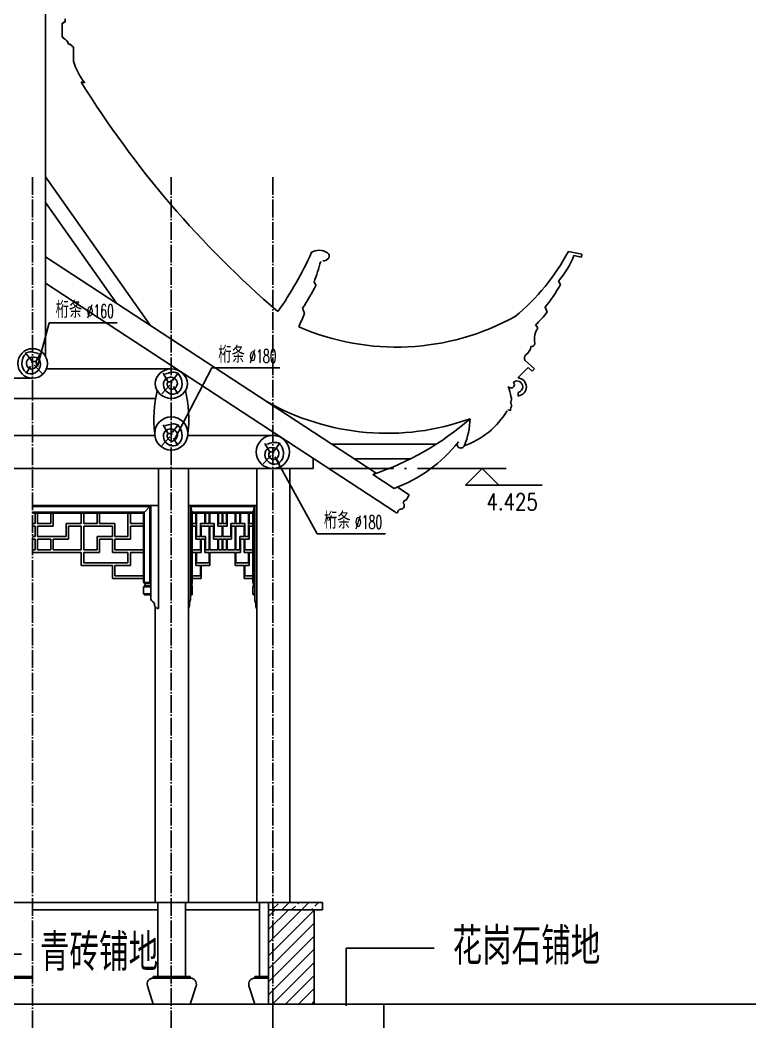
# Model space of a CAD drawing. Extents: x 1035948 to 1665131, y -158296 to 142149.
# Drawn here: x 1184461 to 1188444, y -85776 to -80350 of the extents above; entities that cross this region are included whole.
import ezdxf
from ezdxf.enums import TextEntityAlignment as Align

# ---------------------------------------------------------------- set-up
doc = ezdxf.new("R2010")
doc.units = 0
doc.header["$LTSCALE"] = 200
doc.header["$MEASUREMENT"] = 0
doc.linetypes.add('ACAD_ISO04W100', pattern=[30.5, 24, -3, 0.5, -3])
doc.layers.get('0').update_dxf_attribs({"linetype": 'CONTINUOUS'})
for name, color, linetype in [('BALCONY', 6, 'CONTINUOUS'), ('DOTE', 1, 'CONTINUOUS'), ('PUB_DIM', 3, 'CONTINUOUS'), ('PUB_TEXT', 7, 'CONTINUOUS'), ('ROOF', 4, 'CONTINUOUS'), ('WINDOW', 2, 'CONTINUOUS'), ('WLL1', 7, 'CONTINUOUS')]:
    doc.layers.add(name, color=color, linetype=linetype)
doc.styles.add('_HZTXT', font='txt.shx', dxfattribs={"width": 0.8, "bigfont": 'hztxt.shx'})
doc.styles.add('_SIMPLEX', font='SIMPLEX.shx', dxfattribs={"width": 0.6})
doc.styles.add('DIM_FONT', font='SIMPLEX.shx', dxfattribs={"width": 0.8})

msp = doc.modelspace()

# ---------------------------------------------------------------- hatches: boundary and pattern name
at = {"layer": 'WLL1'}
h = msp.add_hatch(dxfattribs=at)
h.set_pattern_fill('ANSI33', color=256, scale=300, style=0)
h.set_pattern_definition([(45, (1171261, -85679.41), (-53.033, 53.033), []), (45, (1171314.03, -85679.41), (-53.033, 53.033), [37.5, -18.75])])
h.paths.add_polyline_path([(1185806.30793, -85169.41), (1185829.30793, -85169.41), (1185829.30793, -85129.41), (1185806.30793, -85129.41)])
h.paths.add_polyline_path([(1186097.30793, -85169.41), (1186097.30793, -85129.41), (1185829.30793, -85129.41), (1185829.30793, -85169.41)])
h = msp.add_hatch(dxfattribs=at)
h.set_pattern_fill('ANSI31', color=256, scale=400, style=0)
h.set_pattern_definition([(45, (1171260.996, -85679.41), (-35.35534, 35.35534), [])])
h.paths.add_polyline_path([(1185806.30793, -85679.41), (1185829.30793, -85679.41), (1185829.30793, -85169.41), (1185806.30793, -85169.41)])
h.paths.add_polyline_path([(1185829.30793, -85679.41), (1186053.30793, -85679.41), (1186053.30793, -85169.41), (1185829.30793, -85169.41)])

# ---------------------------------------------------------------- linework, layer by layer
at = {"color": 6}
for p, q in [((1184528.71538, -82984.41), (1185164.02938, -82984.41)), ((1185128.4492, -83019.99019), (1185169.02938, -82979.41)), ((1185164.02938, -82984.41), (1185164.02938, -83396.3976)), ((1185393.22444, -83019.99019), (1185382.65073, -82979.41)), ((1185730.28026, -82984.41), (1185383.95355, -82984.41)), ((1185383.95355, -82984.41), (1185383.95355, -83396.3976)), ((1185721.00937, -83019.99019), (1185731.58308, -82979.41)), ((1185730.28026, -82984.41), (1185730.28026, -83396.3976)), ((1185730.28026, -82984.41), (1185730.28026, -83396.07519)), ((1185133.4492, -83014.99019), (1184528.71538, -83014.99019)), ((1185133.4492, -83014.99019), (1185133.4492, -83396.3976)), ((1185391.92162, -83014.99019), (1185391.92162, -83396.3976)), ((1185391.92162, -83014.99019), (1185557.1169, -83014.99019)), ((1185722.31219, -83014.99019), (1185557.1169, -83014.99019)), ((1185722.31219, -83014.99019), (1185722.31219, -83396.07519))]:
    msp.add_line(p, q, dxfattribs=at)
at = {"color": 7}
for p, q in [((1185169.02938, -82979.41), (1185169.02938, -83463.05483)), ((1185382.65073, -82979.41), (1185382.65073, -83463.05483)), ((1185731.58308, -82979.41), (1185731.58308, -83463.05483)), ((1185731.58308, -82979.41), (1185731.58308, -83463.05483))]:
    msp.add_line(p, q, dxfattribs=at)
for p, q in [((1185128.4492, -83019.99019), (1184528.71538, -83019.99019)), ((1184543.22639, -83019.99019), (1184543.22639, -83076.80245)), ((1184555.99275, -83019.99019), (1184555.99275, -83076.80245)), ((1184627.1974, -83019.99019), (1184627.1974, -83076.80245)), ((1184640.27145, -83019.99019), (1184640.27145, -83091.00552)), ((1184792.31483, -83019.99019), (1184792.31483, -83076.80245)), ((1184805.38888, -83019.99019), (1184805.38888, -83076.80245)), ((1184878.3135, -83019.99019), (1184878.3135, -83076.80245)), ((1184891.38755, -83019.99019), (1184891.38755, -83076.80245)), ((1185045.1509, -83019.99019), (1185045.1509, -83147.81778)), ((1185058.22495, -83019.99019), (1185058.22495, -83076.80245)), ((1185128.4492, -83019.99019), (1185128.4492, -83375.06683)), ((1185393.22444, -83019.99019), (1185393.22444, -83375.06683)), ((1185393.22444, -83019.99019), (1185557.1169, -83019.99019)), ((1185413.10243, -83019.99019), (1185413.10243, -83076.80245)), ((1185416.80322, -83019.99019), (1185416.80322, -83147.81778)), ((1185460.32816, -83019.99019), (1185460.32816, -83076.80245)), ((1185464.02896, -83019.99019), (1185464.02896, -83076.80245)), ((1185484.67133, -83019.99019), (1185484.67133, -83076.80245)), ((1185488.37212, -83019.99019), (1185488.37212, -83076.80245)), ((1185531.4102, -83019.99019), (1185531.4102, -83091.00552)), ((1185535.111, -83019.99019), (1185535.111, -83076.80245)), ((1185555.26651, -83019.99019), (1185555.26651, -83076.80245)), ((1185721.00937, -83019.99019), (1185557.1169, -83019.99019)), ((1185558.9673, -83019.99019), (1185558.9673, -83076.80245)), ((1185579.12281, -83019.99019), (1185579.12281, -83076.80245)), ((1185582.82361, -83019.99019), (1185582.82361, -83091.00552)), ((1185625.86168, -83019.99019), (1185625.86168, -83076.80245)), ((1185629.56248, -83019.99019), (1185629.56248, -83076.80245)), ((1185650.20485, -83019.99019), (1185650.20485, -83076.80245)), ((1185653.90565, -83019.99019), (1185653.90565, -83076.80245)), ((1185697.43058, -83019.99019), (1185697.43058, -83147.81778)), ((1185701.13138, -83019.99019), (1185701.13138, -83076.80245)), ((1185721.00937, -83019.99019), (1185721.00937, -83375.06683)), ((1184528.71538, -83076.80245), (1184543.22639, -83076.80245)), ((1184528.71538, -83091.00552), (1184543.22639, -83091.00552)), ((1184543.22639, -83091.00552), (1184543.22639, -83147.81778)), ((1184627.1974, -83076.80245), (1184555.99275, -83076.80245)), ((1184555.99275, -83091.00552), (1184555.99275, -83147.81778)), ((1184640.27145, -83091.00552), (1184555.99275, -83091.00552)), ((1184709.7561, -83076.80245), (1184709.7561, -83147.81778)), ((1184792.31483, -83076.80245), (1184709.7561, -83076.80245)), ((1184722.83015, -83091.00552), (1184722.83015, -83162.02085)), ((1184792.31483, -83091.00552), (1184722.83015, -83091.00552)), ((1184792.31483, -83091.00552), (1184792.31483, -83218.83311)), ((1184878.3135, -83076.80245), (1184805.38888, -83076.80245)), ((1184805.38888, -83091.00552), (1184805.38888, -83218.83311)), ((1184960.8722, -83091.00552), (1184805.38888, -83091.00552)), ((1184973.94624, -83076.80245), (1184891.38755, -83076.80245)), ((1184960.8722, -83091.00552), (1184960.8722, -83147.81778)), ((1184973.94624, -83076.80245), (1184973.94624, -83147.81778)), ((1185128.4492, -83076.80245), (1185058.22495, -83076.80245)), ((1185058.22495, -83091.00552), (1185058.22495, -83162.02085)), ((1185128.4492, -83091.00552), (1185058.22495, -83091.00552)), ((1185393.22444, -83076.80245), (1185413.10243, -83076.80245)), ((1185393.22444, -83091.00552), (1185413.10243, -83091.00552)), ((1185413.10243, -83091.00552), (1185413.10243, -83162.02085)), ((1185436.95873, -83076.80245), (1185460.32816, -83076.80245)), ((1185436.95873, -83076.80245), (1185436.95873, -83147.81778)), ((1185440.65953, -83091.00552), (1185484.67133, -83091.00552)), ((1185440.65953, -83091.00552), (1185440.65953, -83147.81778)), ((1185464.02896, -83076.80245), (1185484.67133, -83076.80245)), ((1185484.67133, -83091.00552), (1185484.67133, -83218.83311)), ((1185488.37212, -83076.80245), (1185511.74157, -83076.80245)), ((1185488.37212, -83091.00552), (1185508.04077, -83091.00552)), ((1185488.37212, -83091.00552), (1185488.37212, -83218.83311)), ((1185508.04077, -83091.00552), (1185508.04077, -83162.02085)), ((1185511.74157, -83076.80245), (1185511.74157, -83147.81778)), ((1185531.4102, -83091.00552), (1185555.26651, -83091.00552)), ((1185535.111, -83076.80245), (1185555.26651, -83076.80245)), ((1185555.26651, -83091.00552), (1185555.26651, -83147.81778)), ((1185579.12281, -83076.80245), (1185558.9673, -83076.80245)), ((1185558.9673, -83091.00552), (1185558.9673, -83147.81778)), ((1185582.82361, -83091.00552), (1185558.9673, -83091.00552)), ((1185602.49224, -83076.80245), (1185602.49224, -83147.81778)), ((1185625.86168, -83076.80245), (1185602.49224, -83076.80245)), ((1185606.19304, -83091.00552), (1185606.19304, -83162.02085)), ((1185625.86168, -83091.00552), (1185606.19304, -83091.00552)), ((1185625.86168, -83091.00552), (1185625.86168, -83218.83311)), ((1185650.20485, -83076.80245), (1185629.56248, -83076.80245)), ((1185673.57428, -83091.00552), (1185629.56248, -83091.00552)), ((1185629.56248, -83091.00552), (1185629.56248, -83218.83311)), ((1185677.27508, -83076.80245), (1185653.90565, -83076.80245)), ((1185673.57428, -83091.00552), (1185673.57428, -83147.81778)), ((1185677.27508, -83076.80245), (1185677.27508, -83147.81778)), ((1185721.00937, -83076.80245), (1185701.13138, -83076.80245)), ((1185721.00937, -83091.00552), (1185701.13138, -83091.00552)), ((1185701.13138, -83091.00552), (1185701.13138, -83162.02085)), ((1184528.71538, -83147.81778), (1184543.22639, -83147.81778)), ((1184528.71538, -83162.02085), (1184543.22639, -83162.02085)), ((1184543.22639, -83162.02085), (1184543.22639, -83218.83311)), ((1184709.7561, -83147.81778), (1184555.99275, -83147.81778)), ((1184555.99275, -83162.02085), (1184555.99275, -83218.83311)), ((1184627.1974, -83162.02085), (1184555.99275, -83162.02085)), ((1184627.1974, -83162.02085), (1184627.1974, -83218.83311)), ((1184722.83015, -83162.02085), (1184640.27145, -83162.02085)), ((1184640.27145, -83162.02085), (1184640.27145, -83218.83311)), ((1184878.3135, -83147.81778), (1184878.3135, -83218.83311)), ((1184960.8722, -83147.81778), (1184878.3135, -83147.81778)), ((1184891.38755, -83162.02085), (1184891.38755, -83233.03618)), ((1184960.8722, -83162.02085), (1184891.38755, -83162.02085)), ((1184960.8722, -83162.02085), (1184960.8722, -83233.03618)), ((1185045.1509, -83147.81778), (1184973.94624, -83147.81778)), ((1184973.94624, -83162.02085), (1184973.94624, -83218.83311)), ((1185058.22495, -83162.02085), (1184973.94624, -83162.02085)), ((1185413.10243, -83162.02085), (1185436.95873, -83162.02085)), ((1185416.80322, -83147.81778), (1185436.95873, -83147.81778)), ((1185436.95873, -83162.02085), (1185436.95873, -83218.83311)), ((1185440.65953, -83147.81778), (1185464.02896, -83147.81778)), ((1185440.65953, -83162.02085), (1185460.32816, -83162.02085)), ((1185440.65953, -83162.02085), (1185440.65953, -83233.03618)), ((1185460.32816, -83162.02085), (1185460.32816, -83233.03618)), ((1185464.02896, -83147.81778), (1185464.02896, -83218.83311)), ((1185508.04077, -83162.02085), (1185531.4102, -83162.02085)), ((1185511.74157, -83147.81778), (1185555.26651, -83147.81778)), ((1185531.4102, -83162.02085), (1185531.4102, -83218.83311)), ((1185535.111, -83162.02085), (1185555.26651, -83162.02085)), ((1185535.111, -83162.02085), (1185535.111, -83218.83311)), ((1185555.26651, -83162.02085), (1185555.26651, -83218.83311)), ((1185602.49224, -83147.81778), (1185558.9673, -83147.81778)), ((1185579.12281, -83162.02085), (1185558.9673, -83162.02085)), ((1185558.9673, -83162.02085), (1185558.9673, -83218.83311)), ((1185579.12281, -83162.02085), (1185579.12281, -83218.83311)), ((1185606.19304, -83162.02085), (1185582.82361, -83162.02085)), ((1185582.82361, -83162.02085), (1185582.82361, -83218.83311)), ((1185673.57428, -83147.81778), (1185650.20485, -83147.81778)), ((1185650.20485, -83147.81778), (1185650.20485, -83218.83311)), ((1185673.57428, -83162.02085), (1185653.90565, -83162.02085)), ((1185653.90565, -83162.02085), (1185653.90565, -83233.03618)), ((1185673.57428, -83162.02085), (1185673.57428, -83233.03618)), ((1185697.43058, -83147.81778), (1185677.27508, -83147.81778)), ((1185701.13138, -83162.02085), (1185677.27508, -83162.02085)), ((1185677.27508, -83162.02085), (1185677.27508, -83218.83311)), ((1184528.71538, -83218.83311), (1184543.22639, -83218.83311)), ((1184627.1974, -83218.83311), (1184555.99275, -83218.83311)), ((1184792.31483, -83218.83311), (1184640.27145, -83218.83311)), ((1184878.3135, -83218.83311), (1184805.38888, -83218.83311)), ((1185128.4492, -83218.83311), (1184973.94624, -83218.83311)), ((1185393.22444, -83218.83311), (1185436.95873, -83218.83311)), ((1185464.02896, -83218.83311), (1185484.67133, -83218.83311)), ((1185488.37212, -83218.83311), (1185531.4102, -83218.83311)), ((1185535.111, -83218.83311), (1185555.26651, -83218.83311)), ((1185579.12281, -83218.83311), (1185558.9673, -83218.83311)), ((1185625.86168, -83218.83311), (1185582.82361, -83218.83311)), ((1185650.20485, -83218.83311), (1185629.56248, -83218.83311)), ((1185721.00937, -83218.83311), (1185677.27508, -83218.83311)), ((1184891.38755, -83233.03618), (1184805.38888, -83233.03618)), ((1184805.38888, -83233.03618), (1184805.38888, -83289.84844)), ((1185045.1509, -83233.03618), (1184960.8722, -83233.03618)), ((1185045.1509, -83233.03618), (1185045.1509, -83289.84844)), ((1185058.22495, -83233.03618), (1185058.22495, -83304.0515)), ((1185128.4492, -83233.03618), (1185058.22495, -83233.03618)), ((1185393.22444, -83233.03618), (1185413.10243, -83233.03618)), ((1185413.10243, -83233.03618), (1185413.10243, -83304.0515)), ((1185416.80322, -83233.03618), (1185416.80322, -83289.84844)), ((1185416.80322, -83233.03618), (1185440.65953, -83233.03618)), ((1185460.32816, -83233.03618), (1185484.67133, -83233.03618)), ((1185484.67133, -83233.03618), (1185484.67133, -83289.84844)), ((1185653.90565, -83233.03618), (1185629.56248, -83233.03618)), ((1185629.56248, -83233.03618), (1185629.56248, -83289.84844)), ((1185697.43058, -83233.03618), (1185673.57428, -83233.03618)), ((1185697.43058, -83233.03618), (1185697.43058, -83289.84844)), ((1185721.00937, -83233.03618), (1185701.13138, -83233.03618)), ((1185701.13138, -83233.03618), (1185701.13138, -83304.0515)), ((1185045.1509, -83289.84844), (1184805.38888, -83289.84844)), ((1185058.22495, -83304.0515), (1184973.94624, -83304.0515)), ((1184973.94624, -83304.0515), (1184973.94624, -83360.86377)), ((1185413.10243, -83304.0515), (1185436.95873, -83304.0515)), ((1185416.80322, -83289.84844), (1185484.67133, -83289.84844)), ((1185436.95873, -83304.0515), (1185436.95873, -83360.86377)), ((1185697.43058, -83289.84844), (1185629.56248, -83289.84844)), ((1185701.13138, -83304.0515), (1185677.27508, -83304.0515)), ((1185677.27508, -83304.0515), (1185677.27508, -83360.86377)), ((1185128.4492, -83360.86377), (1184973.94624, -83360.86377)), ((1185393.22444, -83360.86377), (1185436.95873, -83360.86377)), ((1185721.00937, -83360.86377), (1185677.27508, -83360.86377)), ((1185169.02938, -83396.3976), (1185133.52172, -83396.3976)), ((1185169.02938, -83419.10903), (1185133.52172, -83419.10903)), ((1185169.02938, -83401.47013), (1185138.59424, -83401.47013)), ((1185169.02938, -83414.0365), (1185138.59424, -83414.0365)), ((1185382.65073, -83396.3976), (1185391.90272, -83396.3976)), ((1185382.65073, -83401.47013), (1185390.58101, -83401.47013)), ((1185382.65073, -83414.0365), (1185390.58101, -83414.0365)), ((1185382.65073, -83419.10903), (1185391.90272, -83419.10903)), ((1185731.58308, -83396.07519), (1185722.33108, -83396.07519)), ((1185731.58308, -83419.10903), (1185722.33108, -83419.10903)), ((1185731.58308, -83401.14771), (1185723.6528, -83401.14771)), ((1185731.58308, -83414.0365), (1185723.6528, -83414.0365)), ((1185169.02938, -83457.98231), (1185133.52172, -83457.98231)), ((1185382.65073, -83457.98231), (1185391.90272, -83457.98231)), ((1185731.58308, -83457.98231), (1185722.33108, -83457.98231)), ((1185806.30793, -85129.41), (1183248.12283, -85129.41)), ((1186226.80469, -85375.7238), (1186226.80469, -85689.13468)), ((1186429.30793, -85679.41), (1188444.36987, -85679.41)), ((1186429.30793, -85679.41), (1186429.30793, -87629.41)), ((1186429.30793, -85679.41), (1186429.30793, -87629.41))]:
    msp.add_line(p, q)
at = {"layer": 'BALCONY'}
for p, q in [((1184489.02565, -82151.33463), (1184523.98246, -82194.97372)), ((1184572.04802, -82153.51656), (1184545.83053, -82201.51951)), ((1184517.42809, -82225.52124), (1184493.39507, -82264.79622)), ((1184537.09121, -82218.9752), (1184580.78735, -82264.79622)), ((1185236.2802, -82262.8618), (1185262.49769, -82310.86476)), ((1185319.30257, -82260.67988), (1185284.34576, -82304.31897)), ((1185271.23701, -82328.32044), (1185227.54088, -82374.14147)), ((1185290.90013, -82334.86649), (1185314.93315, -82374.14147)), ((1185236.2802, -82542.8618), (1185262.49769, -82590.86476)), ((1185319.30257, -82540.67988), (1185284.34576, -82584.31897)), ((1185271.23701, -82608.32044), (1185227.54088, -82654.14147)), ((1185290.90013, -82614.86649), (1185314.93315, -82654.14147)), ((1185785.97529, -82642.8618), (1185812.19278, -82690.86476)), ((1185868.99766, -82640.67988), (1185834.04085, -82684.31897)), ((1185820.93211, -82708.32044), (1185777.23597, -82754.14147)), ((1185840.59522, -82714.86649), (1185864.62824, -82754.14147))]:
    msp.add_line(p, q, dxfattribs=at)
for points in [[(1184521.79751, -82203.7017), (1184545.83053, -82201.51951), (1184550.19995, -82221.15713), (1184521.79751, -82240.79475), (1184495.58002, -82210.24748), (1184510.87372, -82181.88215), (1184558.93928, -82184.06408), (1184569.86306, -82227.70317), (1184517.42809, -82266.97815), (1184475.91691, -82236.43089), (1184499.94993, -82151.33463), (1184561.12423, -82157.88042)], [(1185286.53071, -82313.04694), (1185262.49769, -82310.86476), (1185258.12827, -82330.50237), (1185286.53071, -82350.13999), (1185312.7482, -82319.59273), (1185297.4545, -82291.22739), (1185249.38895, -82293.40932), (1185238.46516, -82337.04842), (1185290.90013, -82376.3234), (1185332.41131, -82345.77613), (1185308.37829, -82260.67988), (1185247.20399, -82267.22566)], [(1185286.53071, -82593.04694), (1185262.49769, -82590.86476), (1185258.12827, -82610.50237), (1185286.53071, -82630.13999), (1185312.7482, -82599.59273), (1185297.4545, -82571.22739), (1185249.38895, -82573.40932), (1185238.46516, -82617.04842), (1185290.90013, -82656.3234), (1185332.41131, -82625.77613), (1185308.37829, -82540.67988), (1185247.20399, -82547.22566)], [(1185836.2258, -82693.04694), (1185812.19278, -82690.86476), (1185807.82336, -82710.50237), (1185836.2258, -82730.13999), (1185862.44329, -82699.59273), (1185847.14959, -82671.22739), (1185799.08404, -82673.40932), (1185788.16025, -82717.04842), (1185840.59522, -82756.3234), (1185882.10641, -82725.77613), (1185858.07338, -82640.67988), (1185796.89908, -82647.22566)]]:
    msp.add_spline(points, degree=3, dxfattribs=at)
at = {"layer": 'DOTE', "linetype": 'ACAD_ISO04W100', "ltscale": 0.02}
for p, q in [((1184528.71538, -81200.93036), (1184528.71538, -86627.78324)), ((1185279.61284, -81200.93036), (1185279.61284, -86627.78324)), ((1185829.30793, -81200.93036), (1185829.30793, -86627.78324))]:
    msp.add_line(p, q, dxfattribs=at)
at = {"layer": 'PUB_DIM', "linetype": 'ACAD_ISO04W100', "ltscale": 0.1}
msp.add_line((1187091.95754, -82779.41), (1186136.87437, -82779.41), dxfattribs=at)
at = {"layer": 'PUB_DIM'}
for p, q in [((1186872.59246, -82869.41), (1186962.59246, -82779.41)), ((1186962.59246, -82779.41), (1187052.59246, -82869.41)), ((1187052.59246, -82869.41), (1186872.59246, -82869.41)), ((1186962.59246, -82869.41), (1187286.59246, -82869.41))]:
    msp.add_line(p, q, dxfattribs=at)
at = {"layer": 'PUB_TEXT'}
for p, q in [((1184555.41271, -82226.41943), (1184617.58396, -81990.35947)), ((1184986.67875, -81990.35947), (1184617.58396, -81990.35947)), ((1185295.69412, -82624.97117), (1185498.23697, -82233.92711)), ((1185867.33175, -82233.92711), (1185498.23697, -82233.92711)), ((1185840.59522, -82714.86649), (1186069.98411, -83131.95867)), ((1186439.0789, -83131.95867), (1186069.98411, -83131.95867)), ((1186226.80469, -85375.7238), (1186701.77733, -85375.7238)), ((1183993.48513, -85409.40863), (1184468.45777, -85409.40863))]:
    msp.add_line(p, q, dxfattribs=at)
at = {"layer": 'ROOF'}
for p, q in [((1184705.91105, -80343.6731), (1184705.91105, -80361.48928)), ((1184688.04604, -80367.97309), (1184688.04604, -80442.25055)), ((1184695.90394, -80367.97309), (1184688.04604, -80367.97309)), ((1184705.91105, -80361.48928), (1184695.90394, -80361.48928)), ((1184695.90394, -80361.48928), (1184695.90394, -80367.97309)), ((1184694.73321, -80442.25055), (1184688.04604, -80442.25055)), ((1184688.04604, -80442.25055), (1184688.04604, -80442.25055)), ((1184694.73321, -80449.34792), (1184694.73321, -80442.25055)), ((1184733.7324, -80481.11384), (1184722.37648, -80481.11384)), ((1184733.7324, -80481.11384), (1184733.7324, -80486.20015)), ((1184744.19268, -80495.80223), (1184749.73316, -80495.80223)), ((1184749.73316, -80495.80223), (1184749.73316, -80573.76679)), ((1187502.02734, -81617.4788), (1187429.01353, -81602.87272)), ((1186133.65957, -81629.1184), (1186132.85462, -81639.37312)), ((1187500.64065, -81635.14474), (1187459.24723, -81625.63174)), ((1187502.02734, -81617.4788), (1187500.64065, -81635.14474)), ((1187375.37977, -81764.84465), (1187386.83825, -81782.24216)), ((1186063.83613, -81787.22114), (1186052.46667, -81770.09136)), ((1185999.71281, -81939.59998), (1185990.25678, -81911.25094)), ((1187304.00153, -81906.00422), (1187313.86541, -81931.87951)), ((1187251.24062, -82001.44991), (1187263.17641, -82017.63787)), ((1187194.92068, -82194.57606), (1187245.53995, -82239.56119)), ((1187211.26379, -82232.64304), (1187155.89338, -82287.60712)), ((1187211.26379, -82232.64304), (1187232.72796, -82251.34902)), ((1187245.53995, -82239.56119), (1187232.72796, -82251.34902)), ((1187156.31344, -82366.64422), (1187160.87676, -82364.98557)), ((1187156.31344, -82366.64422), (1187157.77162, -82386.31667)), ((1186171.01814, -83044.67955), (1186118.71501, -83044.67955))]:
    msp.add_line(p, q, dxfattribs=at)
for centre, radius, start, end in [((1186468.22736, -80898.57394), 1352.56985, 305.37376156, 305.37376156), ((1185128.55421, -80451.41016), 398.09111, 197.9001056, 197.9001056), ((1186558.69922, -81310.19408), 953.22801, 321.1574466, 321.1574466), ((1184682.39042, -80487.99963), 40.57461, 9.77077545, 9.77077545), ((1184682.39042, -80487.99963), 40.57461, 9.77077545, 72.28996585), ((1184734.3027, -80496.07752), 9.89381, 1.59442806, 93.30447162), ((1186698.58017, -81354.90026), 791.27246, 328.7962848, 328.7962848), ((1185128.55421, -80451.41016), 398.09111, 197.9001056, 217.04072849), ((1189343.58968, -77865.87963), 5354.47275, 211.78433429, 229.36196715), ((1184791.32753, -80726.49166), 40.29318, 61.10912884, 88.91413228), ((1186079.77147, -81676.66577), 79.34032, 55.94243055, 122.45709929), ((1186409.68024, -81064.37009), 1152.83366, 309.38587975, 332.15299576), ((1184302.28335, -80830.18757), 1903.31725, 324.73579771, 335.81077218), ((1184195.87892, -81114.46692), 1968.94934, 340.55013651, 344.00250232), ((1186096.30532, -81605.28838), 49.97621, 274.39149774, 316.99834915), ((1186114.28728, -81627.54742), 19.34785, 355.78051582, 59.16595045), ((1186981.35954, -81432.60197), 515.39997, 319.8620037, 338.00509109), ((1184150.92236, -80753.24348), 2173.50693, 327.8063181, 331.59371298), ((1186558.69922, -81310.19408), 953.22801, 321.1574466, 330.31639868), ((1185386.81199, -81719.6636), 651.16773, 333.4060616, 340.25973093), ((1186498.68874, -80797.08714), 1324.56437, 246.43240414, 299.01726658), ((1186889.04073, -81615.39334), 529.36608, 313.1738558, 323.38755838), ((1187359.62118, -82078.2307), 113.89945, 147.86031135, 191.20764687), ((1187171.04871, -82115.15163), 54.73438, 299.96011775, 356.5376139), ((1187229.34311, -82100.27081), 18.55103, 258.6214679, 359.69736125), ((1187220.39102, -82181.14217), 28.79596, 139.84279769, 207.80861327), ((1187150.94649, -82335.95081), 31.10088, 291.00217122, 129.4282037), ((1187151.8648, -82337.05642), 49.61313, 276.83771206, 85.34246317), ((1187118.51974, -82324.87687), 18.11944, 214.76782609, 45.61444629), ((1186922.63115, -82410.42514), 196.00981, 6.10880024, 22.56516421), ((1187094.094, -82404.4053), 27.73701, 322.56970892, 32.34289888), ((1186721.84144, -82242.40832), 437.18271, 289.26487162, 329.04861879), ((1187103.03162, -82483.85452), 22.56528, 54.27013211, 94.62499435), ((1187138.01451, -82459.73055), 22.56528, 154.5547836, 194.90964583), ((1187097.92861, -82436.64964), 23.8253, 325.81749038, 40.22419682)]:
    msp.add_arc(centre, radius, start, end, dxfattribs=at)
at = {"layer": 'WINDOW'}
for p, q in [((1184528.71538, -82979.41), (1185209.60957, -82979.41)), ((1185209.60957, -82979.41), (1185209.60957, -83537.1586)), ((1185372.07702, -82979.41), (1185372.07702, -83537.1586)), ((1185742.15679, -82979.41), (1185372.07702, -82979.41)), ((1185742.15679, -82979.41), (1185742.15679, -83537.1586)), ((1184528.71538, -83233.03618), (1184549.76342, -83233.03618)), ((1184792.31483, -83233.03618), (1184549.45573, -83233.03618)), ((1184792.31483, -83233.03618), (1184792.31483, -83304.0515)), ((1185488.37212, -83233.03618), (1185557.1169, -83233.03618)), ((1185488.37212, -83233.03618), (1185488.37212, -83304.0515)), ((1185625.86168, -83233.03618), (1185557.1169, -83233.03618)), ((1185625.86168, -83233.03618), (1185625.86168, -83304.0515)), ((1184960.8722, -83304.0515), (1184792.31483, -83304.0515)), ((1184960.8722, -83304.0515), (1184960.8722, -83375.06683)), ((1185440.65953, -83304.0515), (1185488.37212, -83304.0515)), ((1185440.65953, -83304.0515), (1185440.65953, -83375.06683)), ((1185673.57428, -83304.0515), (1185625.86168, -83304.0515)), ((1185673.57428, -83304.0515), (1185673.57428, -83375.06683)), ((1185128.4492, -83375.06683), (1184960.8722, -83375.06683)), ((1185128.4492, -83375.06683), (1185128.4492, -83396.3976)), ((1185393.22444, -83375.06683), (1185393.22444, -83396.3976)), ((1185393.22444, -83375.06683), (1185440.65953, -83375.06683)), ((1185721.00937, -83375.06683), (1185673.57428, -83375.06683)), ((1185721.00937, -83375.06683), (1185721.00937, -83396.07519)), ((1185133.52172, -83396.3976), (1185128.4492, -83396.3976)), ((1185128.4492, -83419.10903), (1185128.4492, -83457.98231)), ((1185133.52172, -83419.10903), (1185128.4492, -83419.10903)), ((1185133.52172, -83396.3976), (1185133.52172, -83401.47013)), ((1185138.59424, -83401.47013), (1185133.52172, -83401.47013)), ((1185138.59424, -83414.0365), (1185133.52172, -83414.0365)), ((1185133.52172, -83414.0365), (1185133.52172, -83419.10903)), ((1185138.59424, -83401.47013), (1185138.59424, -83414.0365)), ((1185390.58101, -83401.47013), (1185391.90272, -83401.47013)), ((1185390.58101, -83401.47013), (1185390.58101, -83414.0365)), ((1185390.58101, -83414.0365), (1185391.90272, -83414.0365)), ((1185391.90272, -83396.3976), (1185391.90272, -83401.47013)), ((1185391.90272, -83396.3976), (1185393.22444, -83396.3976)), ((1185391.90272, -83414.0365), (1185391.90272, -83419.10903)), ((1185391.90272, -83419.10903), (1185393.22444, -83419.10903)), ((1185393.22444, -83419.10903), (1185393.22444, -83457.98231)), ((1185722.33108, -83396.07519), (1185721.00937, -83396.07519)), ((1185721.00937, -83419.10903), (1185721.00937, -83457.98231)), ((1185722.33108, -83419.10903), (1185721.00937, -83419.10903)), ((1185722.33108, -83396.07519), (1185722.33108, -83401.14771)), ((1185723.6528, -83401.14771), (1185722.33108, -83401.14771)), ((1185722.33108, -83414.0365), (1185722.33108, -83419.10903)), ((1185723.6528, -83414.0365), (1185722.33108, -83414.0365)), ((1185723.6528, -83401.14771), (1185723.6528, -83414.0365)), ((1185133.52172, -83457.98231), (1185128.4492, -83457.98231)), ((1185133.52172, -83457.98231), (1185133.52172, -83463.05483)), ((1185169.02938, -83463.05483), (1185133.52172, -83463.05483)), ((1185169.02938, -83463.05483), (1185169.02938, -83487.46139)), ((1185382.65073, -83463.05483), (1185391.90272, -83463.05483)), ((1185382.65073, -83463.05483), (1185382.65073, -83487.46139)), ((1185391.90272, -83457.98231), (1185391.90272, -83463.05483)), ((1185391.90272, -83457.98231), (1185393.22444, -83457.98231)), ((1185722.33108, -83457.98231), (1185721.00937, -83457.98231)), ((1185722.33108, -83457.98231), (1185722.33108, -83463.05483)), ((1185731.58308, -83463.05483), (1185722.33108, -83463.05483)), ((1185731.58308, -83463.05483), (1185731.58308, -83487.46139))]:
    msp.add_line(p, q, dxfattribs=at)
for centre, radius, start, end in [((1185196.03132, -83476.06608), 29.30798, 202.88063423, 229.54870923), ((1185167.42568, -83518.0594), 21.90256, 18.02497331, 64.03162766), ((1185211.31299, -83514.00166), 23.2195, 173.27374769, 265.79292079)]:
    msp.add_arc(centre, radius, start, end, dxfattribs=at)
at = {"layer": 'WINDOW', "extrusion": (0, 0, -1)}
for centre, major_axis, start_param, end_param in [((1185383.0686, -83518.0594), (0, 21.90256), 5.0269841122, 5.8299517084), ((1185375.61502, -83476.06608), (0, 29.30798), 1.970138729, 2.435584443), ((1185738.61879, -83476.06608), (0, 29.30798), 3.8476008642, 4.3130465782), ((1185731.16521, -83518.0594), (0, 21.90256), 0.4532335987, 1.256201195), ((1185371.63317, -83514.00166), (0, 23.2195), 1.4534010777, 3.0681652694), ((1185742.60063, -83514.00166), (0, 23.2195), 3.2150200378, 4.8297842295)]:
    msp.add_ellipse(centre, major_axis=major_axis, ratio=0.2605633, start_param=start_param, end_param=end_param, dxfattribs=at)
at = {"layer": 'WLL1'}
for p, q in [((1184598.71538, -80129.06476), (1184598.71538, -82171.33493)), ((1184598.71538, -81199.41), (1185164.25392, -82002.54227)), ((1184598.71538, -81338.36011), (1184982.66986, -81883.62132)), ((1184598.71538, -81632.16626), (1186389.03869, -82804.66426)), ((1184598.71538, -81775.61045), (1186492.48097, -83015.85367)), ((1185279.61284, -82239.41), (1184603.13888, -82239.41)), ((1184261.54307, -82290.06476), (1184528.71538, -82290.06476)), ((1183963.54917, -82399.41), (1184528.71538, -82399.41)), ((1185194.48278, -82399.41), (1184528.71538, -82399.41)), ((1183984.80426, -82599.41), (1184528.71538, -82599.41)), ((1185190.17012, -82599.41), (1184528.71538, -82599.41)), ((1185849.97398, -82599.41), (1185369.05556, -82599.41)), ((1186148.97843, -82647.44675), (1186714.10708, -82647.44675)), ((1186046.73579, -82723.93135), (1186046.73579, -82779.41)), ((1186271.1329, -82727.44675), (1186573.4093, -82727.44675)), ((1183010.69497, -82779.41), (1184528.71538, -82779.41)), ((1186046.73579, -82779.41), (1184528.71538, -82779.41)), ((1185209.60957, -82779.41), (1185209.60957, -82979.41)), ((1185372.07702, -82779.41), (1185372.07702, -85129.41)), ((1185741.77211, -82779.41), (1185741.77211, -85129.41)), ((1185921.77211, -82779.41), (1185921.77211, -85129.41)), ((1186486.05205, -82886.56384), (1186370.75089, -82810.79936)), ((1186503.85344, -82879.85741), (1186566.60419, -82920.95341)), ((1186566.60419, -82920.95341), (1186550.7386, -82949.61267)), ((1185209.60957, -82979.41), (1184528.71538, -82979.41)), ((1185372.07702, -82979.41), (1185741.77211, -82979.41)), ((1185192.07702, -83527.00639), (1185192.07702, -85129.41)), ((1184528.71538, -85129.41), (1185207.07702, -85129.41)), ((1185207.07702, -85129.41), (1185207.07702, -85529.41)), ((1185357.07702, -85129.41), (1185357.07702, -85529.41)), ((1185357.07702, -85129.41), (1185756.77211, -85129.41)), ((1185756.77211, -85129.41), (1185756.77211, -85529.41)), ((1185806.30793, -85129.41), (1185806.30793, -85679.41)), ((1185806.30793, -85129.41), (1186097.30793, -85129.41)), ((1185997.25794, -85129.41), (1186057.25794, -85129.41)), ((1186097.30793, -85129.41), (1186097.30793, -85169.41)), ((1184528.71538, -85169.41), (1185207.07702, -85169.41)), ((1185357.07702, -85169.41), (1185756.77211, -85169.41)), ((1185806.30793, -85169.41), (1186097.30793, -85169.41)), ((1186053.30793, -85169.41), (1186053.30793, -85679.41)), ((1184428.71538, -85529.41), (1184528.71538, -85529.41)), ((1184428.71538, -85539.41), (1184528.71538, -85539.41)), ((1185382.07702, -85539.41), (1185177.14866, -85539.41)), ((1185382.07702, -85529.41), (1185182.07702, -85529.41)), ((1185182.07702, -85529.41), (1185182.07702, -85539.41)), ((1185382.07702, -85529.41), (1185382.07702, -85539.41)), ((1185806.30793, -85539.41), (1185726.84375, -85539.41)), ((1185806.30793, -85529.41), (1185731.77211, -85529.41)), ((1185731.77211, -85529.41), (1185731.77211, -85539.41)), ((1185150.35206, -85580.77031), (1185182.07702, -85679.41)), ((1185413.80198, -85580.77031), (1185382.07702, -85679.41)), ((1185700.04715, -85580.77031), (1185731.77211, -85679.41)), ((1182628.12283, -85679.41), (1186429.30793, -85679.41)), ((1185829.30793, -85679.41), (1185829.30793, -85829.41)), ((1186429.30793, -85679.41), (1186429.30793, -87609.41))]:
    msp.add_line(p, q, dxfattribs=at)
for centre, radius in [((1184528.71538, -82210.06476), 80), ((1185279.61284, -82589.41), 90), ((1185829.30793, -82689.41), 90)]:
    msp.add_circle(centre, radius, dxfattribs=at)
for centre, radius, start, end in [((1185839.54441, -82511.00614), 654.64358, 166.42689666, 186.87858197), ((1184719.68127, -82511.00614), 654.64358, 353.12141803, 13.57310334), ((1186447.69417, -81270.24207), 1318.15994, 240.2256698, 289.90771312), ((1185901.75429, -81382.46799), 1503.35901, 288.1777387, 311.43009882), ((1186479.03237, -82498.16488), 417.66077, 337.92793854, 358.42674194), ((1186220.61739, -82155.02053), 778.21023, 289.94289951, 321.94319342), ((1186846.34084, -82649.10849), 19.34856, 132.05592446, 237.50731783), ((1186846.22198, -82646.26898), 21.74059, 241.79551845, 336.00399857), ((1186549.82042, -82963.39932), 13.81719, 86.18973477, 220.60425231), ((1186498.72483, -83010.13273), 8.46847, 222.49744976, 340.09266354), ((1186523.08605, -83015.66612), 16.6115, 102.59362891, 170.82092779), ((1186521.28337, -82979.96697), 19.57204, 264.6667113, 22.76994135), ((1185180.10791, -85570.68792), 31.41759, 86.40660133, 198.71830038), ((1185384.04614, -85570.68792), 31.41759, 341.28169962, 93.59339867), ((1185729.803, -85570.68792), 31.41759, 86.40660133, 198.71830038)]:
    msp.add_arc(centre, radius, start, end, dxfattribs=at)
msp.add_ellipse((1185279.61284, -82319.41), major_axis=(-86.82591, 0), ratio=0.9213839582, dxfattribs=at)

# ---------------------------------------------------------------- texts
at = {"layer": 'PUB_DIM', "style": 'DIM_FONT', "width": 0.8}
msp.add_text('4.425', height=90, dxfattribs=at).set_placement((1187124.59246, -82959.41), align=Align.MIDDLE)
at = {"layer": 'PUB_TEXT'}
for s, height, style, width, p in [('桁条', 90, '_HZTXT', 0.8, (1184653.58396, -81963.35947)), ('%%c160', 72, '_SIMPLEX', 0.6, (1184820.80468, -81963.35947)), ('桁条', 90, '_HZTXT', 0.8, (1185534.23697, -82206.92711)), ('%%c180', 72, '_SIMPLEX', 0.6, (1185701.45768, -82206.92711)), ('桁条', 90, '_HZTXT', 0.8, (1186105.98411, -83104.95867)), ('%%c180', 72, '_SIMPLEX', 0.6, (1186273.20483, -83104.95867)), ('青砖铺地', 200, '_HZTXT', 0.8, (1184568.45777, -85499.40863)), ('花岗石铺地', 200, '_HZTXT', 0.8, (1186801.77733, -85465.7238))]:
    msp.add_text(s, height=height, dxfattribs=dict(at, style=style, width=width)).set_placement(p)

doc.saveas('drawing.dxf')
